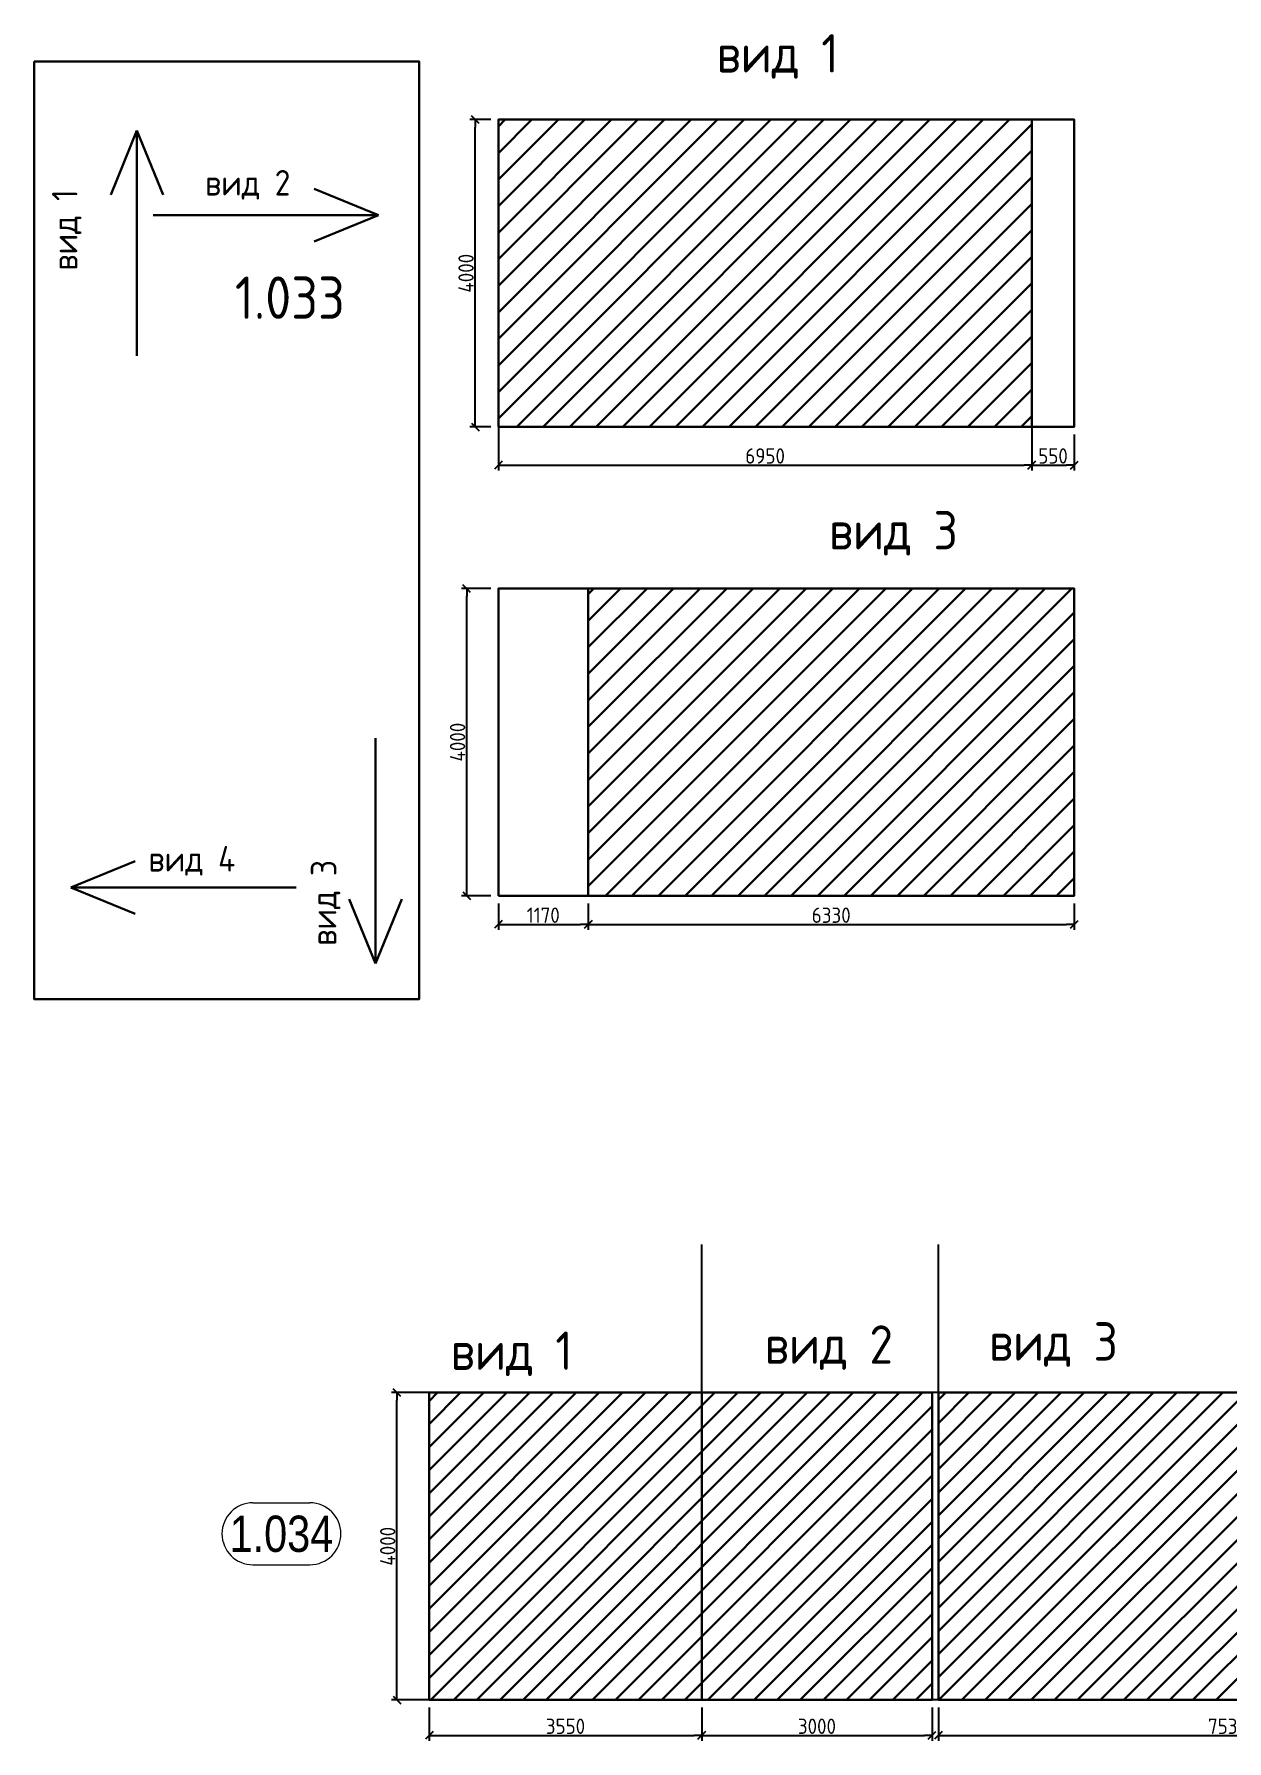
# Model space of a CAD drawing. Header units: millimetres. Extents: x -24360 to 609566, y -391049 to 148426.
# Drawn here: x 277385 to 292919, y -150550 to -128328 of the extents above; entities that cross this region are included whole.
import ezdxf
from ezdxf.enums import TextEntityAlignment as Align

# ---------------------------------------------------------------- set-up
doc = ezdxf.new("R2010")
doc.units = ezdxf.units.MM
doc.layers.get('Defpoints').update_dxf_attribs({"color": 140})
for name, color, linetype, lineweight in [('АР_Area', 5, 'Continuous', 5), ('осново', 7, 'Continuous', 30), ('Штриховка', 7, 'Continuous', 30)]:
    doc.layers.add(name, color=color, linetype=linetype, lineweight=lineweight)
doc.styles.add('style1', font='ARIALN.TTF')
doc.styles.add('СПДС', font='isocpeur.ttf', dxfattribs={"width": 0.9})
doc.dimstyles.new('Размера А3', dxfattribs={"dimtxt": 200, "dimasz": 100, "dimexe": 70, "dimexo": 100, "dimgap": 20, "dimtad": 1, "dimdec": 0, "dimrnd": 10, "dimzin": 0, "dimdsep": 46, "dimtxsty": 'СПДС', "dimblk": 'ARROWHEAD_6', "dimcen": 1, "dimclrd": 256, "dimclre": 256, "dimclrt": 256, "dimazin": 0, "dimtfac": 1, "dimtdec": 0, "dimtmove": 2, "dimatfit": 3, "dimfxl": 1, "dimtolj": 1, "dimtzin": 0, "dimarcsym": 0})

# ---------------------------------------------------------------- blocks, each defined once
blk = doc.blocks.new('MOK-МаркаПом_овал_ареал')
for p, q in [((-2.75, 3), (2.75, 3)), ((-2.75, -3), (2.75, -3))]:
    blk.add_line(p, q)
for centre, radius, start, end in [((-2.75, 0), 3, 90, 270), ((2.75, 0), 3, 270, 90), ((-3.75, 0), 3.5, 0, 0.001)]:
    blk.add_arc(centre, radius, start, end)
at = {"color": 0, "style": 'style1'}
blk.add_attdef('АР-ПОМЕЩЕНИЕ:НОМЕР', text='', height=3.5, dxfattribs=at).set_placement((0, 0), align=Align.MIDDLE)
blk = doc.blocks.new('ARROWHEAD_6')
at = {"color": 0, "linetype": 'Continuous'}
for p, q in [((0, 0), (-1, 0)), ((-0.5, -0.5), (0.5, 0.5))]:
    blk.add_line(p, q, dxfattribs=at)
blk = doc.blocks.new('*D592')
at = {"lineweight": -2, "transparency": 16777216}
for p, q in [((283431, -129541), (283431, -134010)), ((290378, -129541), (290378, -134010)), ((283531, -133940), (290278, -133940))]:
    blk.add_line(p, q, dxfattribs=at)
at = {"layer": 'Defpoints', "color": 0, "lineweight": 15, "transparency": 16777216}
for p in [(283431, -129441), (290378, -129441), (290378, -133940)]:
    blk.add_point(p, dxfattribs=at)
at = {"lineweight": -2, "transparency": 16777216, "xscale": 100, "yscale": 100, "zscale": 100, "rotation": 180}
blk.add_blockref('ARROWHEAD_6', (283431, -133940), dxfattribs=at)
at = {"lineweight": -2, "transparency": 16777216, "xscale": 100, "yscale": 100, "zscale": 100}
blk.add_blockref('ARROWHEAD_6', (290378, -133940), dxfattribs=at)
at = {"transparency": 16777216, "insert": (286905, -133820), "char_height": 200, "attachment_point": 5, "style": 'СПДС'}
blk.add_mtext('\\A1;6950', dxfattribs=at)
blk = doc.blocks.new('*D593')
at = {"lineweight": -2, "transparency": 16777216}
for p, q in [((290378, -133541), (290378, -134010)), ((290931, -133541), (290931, -134010)), ((290478, -133940), (290831, -133940))]:
    blk.add_line(p, q, dxfattribs=at)
at = {"layer": 'Defpoints', "color": 0, "lineweight": 15, "transparency": 16777216}
for p in [(290378, -133441), (290931, -133441), (290931, -133940)]:
    blk.add_point(p, dxfattribs=at)
at = {"lineweight": -2, "transparency": 16777216, "xscale": 100, "yscale": 100, "zscale": 100, "rotation": 180}
blk.add_blockref('ARROWHEAD_6', (290378, -133940), dxfattribs=at)
at = {"lineweight": -2, "transparency": 16777216, "xscale": 100, "yscale": 100, "zscale": 100}
blk.add_blockref('ARROWHEAD_6', (290931, -133940), dxfattribs=at)
at = {"transparency": 16777216, "insert": (290655, -133820), "char_height": 200, "attachment_point": 5, "style": 'СПДС'}
blk.add_mtext('\\A1;550', dxfattribs=at)
blk = doc.blocks.new('*D594')
at = {"lineweight": -2, "transparency": 16777216}
for p, q in [((283331, -129441), (283060, -129441)), ((283130, -133341), (283130, -129541)), ((283331, -133441), (283060, -133441))]:
    blk.add_line(p, q, dxfattribs=at)
at = {"layer": 'Defpoints', "color": 0, "lineweight": 15, "transparency": 16777216}
for p in [(283130, -129441), (283431, -129441), (283431, -133441)]:
    blk.add_point(p, dxfattribs=at)
at = {"lineweight": -2, "transparency": 16777216, "xscale": 100, "yscale": 100, "zscale": 100}
for p, rotation in [((283130, -129441), 90), ((283130, -133441), 270)]:
    blk.add_blockref('ARROWHEAD_6', p, dxfattribs=dict(at, rotation=rotation))
at = {"transparency": 16777216, "insert": (283010, -131441), "char_height": 200, "attachment_point": 5, "rotation": 90, "style": 'СПДС'}
blk.add_mtext('\\A1;4000', dxfattribs=at)
blk = doc.blocks.new('*D622')
at = {"lineweight": -2, "transparency": 16777216}
for p, q in [((283331, -135546), (282950, -135546)), ((283020, -139446), (283020, -135646)), ((283331, -139546), (282950, -139546))]:
    blk.add_line(p, q, dxfattribs=at)
at = {"layer": 'Defpoints', "color": 0, "lineweight": 15, "transparency": 16777216}
for p in [(283020, -135546), (283431, -135546), (283431, -139546)]:
    blk.add_point(p, dxfattribs=at)
at = {"lineweight": -2, "transparency": 16777216, "xscale": 100, "yscale": 100, "zscale": 100}
for p, rotation in [((283020, -135546), 90), ((283020, -139546), 270)]:
    blk.add_blockref('ARROWHEAD_6', p, dxfattribs=dict(at, rotation=rotation))
at = {"transparency": 16777216, "insert": (282900, -137546), "char_height": 200, "attachment_point": 5, "rotation": 90, "style": 'СПДС'}
blk.add_mtext('\\A1;4000', dxfattribs=at)
blk = doc.blocks.new('*D623')
at = {"lineweight": -2, "transparency": 16777216}
for p, q in [((283431, -139646), (283431, -139990)), ((284602, -139646), (284602, -139990)), ((283531, -139920), (284502, -139920))]:
    blk.add_line(p, q, dxfattribs=at)
at = {"layer": 'Defpoints', "color": 0, "lineweight": 15, "transparency": 16777216}
for p in [(283431, -139546), (284602, -139546), (284602, -139920)]:
    blk.add_point(p, dxfattribs=at)
at = {"lineweight": -2, "transparency": 16777216, "xscale": 100, "yscale": 100, "zscale": 100, "rotation": 180}
blk.add_blockref('ARROWHEAD_6', (283431, -139920), dxfattribs=at)
at = {"lineweight": -2, "transparency": 16777216, "xscale": 100, "yscale": 100, "zscale": 100}
blk.add_blockref('ARROWHEAD_6', (284602, -139920), dxfattribs=at)
at = {"transparency": 16777216, "insert": (284016, -139800), "char_height": 200, "attachment_point": 5, "style": 'СПДС'}
blk.add_mtext('\\A1;1170', dxfattribs=at)
blk = doc.blocks.new('*D624')
at = {"lineweight": -2, "transparency": 16777216}
for p, q in [((284602, -139646), (284602, -139990)), ((290931, -139646), (290931, -139990)), ((284702, -139920), (290831, -139920))]:
    blk.add_line(p, q, dxfattribs=at)
at = {"layer": 'Defpoints', "color": 0, "lineweight": 15, "transparency": 16777216}
for p in [(284602, -139546), (290931, -139546), (290931, -139920)]:
    blk.add_point(p, dxfattribs=at)
at = {"lineweight": -2, "transparency": 16777216, "xscale": 100, "yscale": 100, "zscale": 100, "rotation": 180}
blk.add_blockref('ARROWHEAD_6', (284602, -139920), dxfattribs=at)
at = {"lineweight": -2, "transparency": 16777216, "xscale": 100, "yscale": 100, "zscale": 100}
blk.add_blockref('ARROWHEAD_6', (290931, -139920), dxfattribs=at)
at = {"transparency": 16777216, "insert": (287766, -139800), "char_height": 200, "attachment_point": 5, "style": 'СПДС'}
blk.add_mtext('\\A1;6330', dxfattribs=at)
blk = doc.blocks.new('*D637')
at = {"lineweight": -2, "transparency": 16777216}
for p, q in [((282530, -150116), (282530, -150550)), ((286080, -150116), (286080, -150550)), ((282630, -150480), (285980, -150480))]:
    blk.add_line(p, q, dxfattribs=at)
at = {"layer": 'Defpoints', "color": 0, "lineweight": 15, "transparency": 16777216}
for p in [(282530, -150016), (286080, -150016), (286080, -150480)]:
    blk.add_point(p, dxfattribs=at)
at = {"lineweight": -2, "transparency": 16777216, "xscale": 100, "yscale": 100, "zscale": 100, "rotation": 180}
blk.add_blockref('ARROWHEAD_6', (282530, -150480), dxfattribs=at)
at = {"lineweight": -2, "transparency": 16777216, "xscale": 100, "yscale": 100, "zscale": 100}
blk.add_blockref('ARROWHEAD_6', (286080, -150480), dxfattribs=at)
at = {"transparency": 16777216, "insert": (284305, -150360), "char_height": 200, "attachment_point": 5, "style": 'СПДС'}
blk.add_mtext('\\A1;3550', dxfattribs=at)
blk = doc.blocks.new('*D638')
at = {"lineweight": -2, "transparency": 16777216}
for p, q in [((286080, -150116), (286080, -150550)), ((289080, -150116), (289080, -150550)), ((286180, -150480), (288980, -150480))]:
    blk.add_line(p, q, dxfattribs=at)
at = {"layer": 'Defpoints', "color": 0, "lineweight": 15, "transparency": 16777216}
for p in [(286080, -150016), (289080, -150016), (289080, -150480)]:
    blk.add_point(p, dxfattribs=at)
at = {"lineweight": -2, "transparency": 16777216, "xscale": 100, "yscale": 100, "zscale": 100, "rotation": 180}
blk.add_blockref('ARROWHEAD_6', (286080, -150480), dxfattribs=at)
at = {"lineweight": -2, "transparency": 16777216, "xscale": 100, "yscale": 100, "zscale": 100}
blk.add_blockref('ARROWHEAD_6', (289080, -150480), dxfattribs=at)
at = {"transparency": 16777216, "insert": (287580, -150360), "char_height": 200, "attachment_point": 5, "style": 'СПДС'}
blk.add_mtext('\\A1;3000', dxfattribs=at)
blk = doc.blocks.new('*D639')
at = {"lineweight": -2, "transparency": 16777216}
for p, q in [((289162, -150116), (289162, -150550)), ((296692, -150116), (296692, -150550)), ((289262, -150480), (296592, -150480))]:
    blk.add_line(p, q, dxfattribs=at)
at = {"layer": 'Defpoints', "color": 0, "lineweight": 15, "transparency": 16777216}
for p in [(289162, -150016), (296692, -150016), (296692, -150480)]:
    blk.add_point(p, dxfattribs=at)
at = {"lineweight": -2, "transparency": 16777216, "xscale": 100, "yscale": 100, "zscale": 100, "rotation": 180}
blk.add_blockref('ARROWHEAD_6', (289162, -150480), dxfattribs=at)
at = {"lineweight": -2, "transparency": 16777216, "xscale": 100, "yscale": 100, "zscale": 100}
blk.add_blockref('ARROWHEAD_6', (296692, -150480), dxfattribs=at)
at = {"transparency": 16777216, "insert": (292927, -150360), "char_height": 200, "attachment_point": 5, "style": 'СПДС'}
blk.add_mtext('\\A1;7530', dxfattribs=at)
blk = doc.blocks.new('*D643')
at = {"lineweight": -2, "transparency": 16777216}
for p, q in [((302092, -146016), (282040, -146016)), ((282110, -149916), (282110, -146116)), ((302092, -150016), (282040, -150016))]:
    blk.add_line(p, q, dxfattribs=at)
at = {"layer": 'Defpoints', "color": 0, "lineweight": 15, "transparency": 16777216}
for p in [(282110, -146016), (302192, -146016), (302192, -150016)]:
    blk.add_point(p, dxfattribs=at)
at = {"lineweight": -2, "transparency": 16777216, "xscale": 100, "yscale": 100, "zscale": 100}
for p, rotation in [((282110, -146016), 90), ((282110, -150016), 270)]:
    blk.add_blockref('ARROWHEAD_6', p, dxfattribs=dict(at, rotation=rotation))
at = {"transparency": 16777216, "insert": (281990, -148016), "char_height": 200, "attachment_point": 5, "rotation": 90, "style": 'СПДС'}
blk.add_mtext('\\A1;4000', dxfattribs=at)

msp = doc.modelspace()

# ---------------------------------------------------------------- hatches: boundary and pattern name
at = {"layer": 'Штриховка'}
h = msp.add_hatch(dxfattribs=at)
h.set_pattern_fill('ANSI31', color=3, scale=77)
h.set_pattern_definition([(45, (0, -17780.55), (-172.86993, 172.86993), [])])
h.paths.add_polyline_path([(290378.001, -129440.505), (283431.013, -129440.505), (283431.013, -133440.505), (290378.001, -133440.505)])
h.paths.add_polyline_path([(294836.145, -129440.505), (293936.145, -129440.505), (293936.145, -133440.505), (294836.145, -133440.505)])
h.paths.add_polyline_path([(303986.145, -129440.505), (303171.061, -129440.505), (303171.061, -129740.505), (302671.061, -129740.505), (302671.061, -129440.505), (298614.426, -129440.505), (298614.426, -129740.505), (298114.426, -129740.505), (298114.426, -129440.505), (297666.145, -129440.505), (297666.145, -133440.505), (303986.145, -133440.505)])
h.paths.add_polyline_path([(311510.617, -129440.505), (307783.44, -129440.505), (307783.44, -129740.505), (307283.44, -129740.505), (307283.44, -129440.505), (306866.145, -129440.505), (306866.145, -133440.505), (311510.617, -133440.505)])
h.paths.add_polyline_path([(290931.013, -135545.92), (284601.761, -135545.92), (284601.761, -139545.92), (290931.013, -139545.92)])
h.paths.add_polyline_path([(312286.145, -135545.92), (307783.44, -135545.92), (307783.44, -135845.92), (307283.44, -135845.92), (307283.44, -135545.92), (303171.061, -135545.92), (303171.061, -135845.92), (302671.061, -135845.92), (302671.061, -135545.92), (298614.426, -135545.92), (298614.426, -135845.92), (298114.426, -135845.92), (298114.426, -135545.92), (293936.145, -135545.92), (293936.145, -139545.92), (312286.145, -139545.92)])
h.paths.add_polyline_path([(294596.145, -135845.92), (297916.145, -135845.92), (297916.145, -138545.92), (294596.145, -138545.92)], flags=16)
h.paths.add_polyline_path([(298736.145, -135845.92), (299886.145, -135845.92), (299886.145, -138545.92), (298736.145, -138545.92)], flags=16)
h.paths.add_polyline_path([(300836.145, -135845.92), (302036.145, -135845.92), (302036.145, -138545.92), (300836.145, -138545.92)], flags=16)
h.paths.add_polyline_path([(303771.145, -135845.92), (307091.145, -135845.92), (307091.145, -138545.92), (303771.145, -138545.92)], flags=16)
h.paths.add_polyline_path([(307911.145, -135845.92), (309061.145, -135845.92), (309061.145, -138545.92), (307911.145, -138545.92)], flags=16)
h.paths.add_polyline_path([(310011.145, -135845.92), (311211.145, -135845.92), (311211.145, -138545.92), (310011.145, -138545.92)], flags=16)
h = msp.add_hatch(dxfattribs=at)
h.set_pattern_fill('ANSI31', color=3, scale=67)
h.set_pattern_definition([(45, (232.32, -147740.17), (-150.41929, 150.41929), [])])
h.paths.add_polyline_path([(286079.875, -146015.773), (282529.875, -146015.773), (282529.875, -150015.773), (286079.875, -150015.773)])
h.paths.add_polyline_path([(289079.875, -146015.773), (286079.875, -146015.773), (286079.875, -150015.773), (289079.875, -150015.773)])
h.paths.add_polyline_path([(296691.627, -146015.773), (289161.627, -146015.773), (289161.627, -150015.773), (296691.627, -150015.773)])
h.paths.add_polyline_path([(298191.627, -146015.773), (296691.627, -146015.773), (296691.627, -150015.773), (296966.627, -150015.773), (296966.627, -147815.773), (297916.627, -147815.773), (297916.627, -150015.773), (298191.627, -150015.773)])
h.paths.add_polyline_path([(302191.627, -146015.773), (298191.627, -146015.773), (298191.627, -150015.773), (302191.627, -150015.773)])

# ---------------------------------------------------------------- linework, layer by layer
for points in [[(286079.875, -146015.773), (286079.875, -144085.11)], [(289161.627, -146015.773), (289161.627, -144085.11)]]:
    msp.add_lwpolyline(points)
at = {"layer": 'осново'}
for points in [[(277384.807, -128686.137), (282400.14, -128686.137), (282400.14, -140891.887), (277384.807, -140891.887)], [(283431.013, -133440.505), (290931.013, -133440.505), (290931.013, -129440.505), (283431.013, -129440.505)], [(290378.001, -133440.505), (290931.013, -133440.505), (290931.013, -129440.505), (290378.001, -129440.505)], [(283431.013, -139545.92), (290931.013, -139545.92), (290931.013, -135545.92), (283431.013, -135545.92)], [(283431.013, -139545.92), (284601.761, -139545.92), (284601.761, -135545.92), (283431.013, -135545.92)]]:
    msp.add_lwpolyline(points, close=True, dxfattribs=at)
for points in [[(278723.551, -129582.981), (278381.919, -130420.149)], [(278723.551, -132516.432), (278723.551, -129582.981)], [(278723.551, -129582.981), (279065.184, -130420.149)], [(281868.008, -130685.378), (281030.84, -130343.745)], [(278934.557, -130685.378), (281868.008, -130685.378)], [(281868.008, -130685.378), (281030.84, -131027.011)], [(281831.231, -137494.305), (281831.231, -140427.756)], [(277862.17, -139438.447), (278699.339, -139096.815)], [(280795.621, -139438.447), (277862.17, -139438.447)], [(277862.17, -139438.447), (278699.339, -139780.08)], [(281831.231, -140427.756), (281489.599, -139590.587)], [(281831.231, -140427.756), (282172.864, -139590.587)]]:
    msp.add_lwpolyline(points, dxfattribs=at)
at = {"layer": 'Штриховка'}
for points in [[(282529.875, -150015.773), (286079.875, -150015.773), (286079.875, -146015.773), (282529.875, -146015.773)], [(286079.875, -150015.773), (289079.875, -150015.773), (289079.875, -146015.773), (286079.875, -146015.773)], [(289161.627, -150015.773), (296691.627, -150015.773), (296691.627, -146015.773), (289161.627, -146015.773)]]:
    msp.add_lwpolyline(points, close=True, dxfattribs=at)

# ---------------------------------------------------------------- block references
at = {"layer": 'АР_Area', "color": 18, "linetype": 'Continuous', "lineweight": 5, "true_color": 0x000000, "xscale": 134.605984757487, "yscale": 134.605984757487, "zscale": 134.605984757487}
msp.add_blockref('MOK-МаркаПом_овал_ареал', (280605.412, -147853.35), dxfattribs=at).add_auto_attribs({'АР-ПОМЕЩЕНИЕ:НОМЕР': '1.034'})

# ---------------------------------------------------------------- texts
at = {"layer": 'осново', "attachment_point": 1, "style": 'СПДС'}
for s, width, gutter_width, insert, char_height in [('вид 1', 3371.81454, 1678.372, (286273.076, -128327.818), 500), ('вид 2', 2242.80798, 1116.392, (279611.41, -130096.621), 332.5818), ('1.033', 2037.93937, 2756.64, (279999.115, -131483.125), 551.3279), ('вид 3', 3371.81454, 1678.372, (287735.513, -134537.051), 500), ('вид 4', 1841.86477, 1116.392, (278873.976, -138898.84), 332.5818), ('вид 3', 3371.81454, 1678.372, (289820, -145100), 500), ('вид 1', 3371.81454, 1678.372, (282810, -145220), 500), ('вид 2', 3371.81454, 1678.372, (286900, -145140), 500)]:
    msp.add_mtext_dynamic_manual_height_columns(s, width=width, gutter_width=gutter_width, heights=[0], dxfattribs=dict(at, insert=insert, char_height=char_height))
at = {"layer": 'осново', "char_height": 332.5818, "attachment_point": 1, "rotation": 90, "style": 'СПДС'}
for s, insert in [('вид 1', (277616.443, -131406.848)), ('вид 3', (280989.147, -140197.27))]:
    msp.add_mtext_dynamic_manual_height_columns(s, width=2242.80798, gutter_width=1116.392, heights=[0], dxfattribs=dict(at, insert=insert))

# ---------------------------------------------------------------- dimensions: what is measured, and where the dimension line sits
for base, p1, p2, picture, middle in [((283130, -129440.505), (283431.013, -133440.505), (283431.013, -129440.505), '*D594', (283010, -131440.505)), ((283020, -135545.92), (283431.013, -139545.92), (283431.013, -135545.92), '*D622', (282900, -137545.92)), ((282110, -146015.773), (302191.627, -150015.773), (302191.627, -146015.773), '*D643', (281990, -148015.773))]:
    dim = msp.add_linear_dim(base=base, p1=p1, p2=p2, angle=90, dimstyle='Размера А3')
    dim.commit()
    dim.dimension.update_dxf_attribs({"geometry": picture, "text_midpoint": middle})
for base, p1, p2, picture, middle in [((290378.001, -133940), (283431.013, -129440.505), (290378.001, -129440.505), '*D592', (286904.507, -133820)), ((290931.013, -133940), (290378.001, -133440.505), (290931.013, -133440.505), '*D593', (290654.507, -133820)), ((284601.761, -139920), (283431.013, -139545.92), (284601.761, -139545.92), '*D623', (284016.387, -139800)), ((290931.013, -139920), (284601.761, -139545.92), (290931.013, -139545.92), '*D624', (287766.387, -139800)), ((286079.875, -150480), (282529.875, -150015.773), (286079.875, -150015.773), '*D637', (284304.875, -150360)), ((289079.875, -150480), (286079.875, -150015.773), (289079.875, -150015.773), '*D638', (287579.875, -150360)), ((296691.627, -150480), (289161.627, -150015.773), (296691.627, -150015.773), '*D639', (292926.627, -150360))]:
    dim = msp.add_linear_dim(base=base, p1=p1, p2=p2, dimstyle='Размера А3')
    dim.commit()
    dim.dimension.update_dxf_attribs({"geometry": picture, "text_midpoint": middle})

doc.saveas('drawing.dxf')
